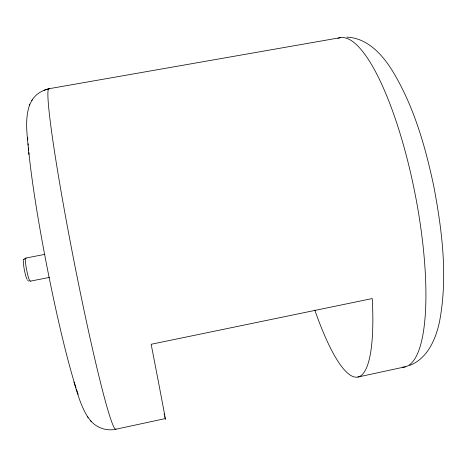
<?xml version="1.0" encoding="UTF-8"?>
<svg xmlns="http://www.w3.org/2000/svg" width="467" height="467" viewBox="0 0 467 467"><rect width="100%" height="100%" fill="white"/><g stroke="black" fill="none" stroke-linecap="round" stroke-linejoin="round"><path stroke-width="0.7" d="M29.894 104.153C23.916 120.223 27.804 137.94 28.901 154.548M23.502 260.271L24.687 258.496M31.826 100.522C35.428 94.223 42.112 90.347 49.041 88.718L340.653 37.599M23.963 259.191L23.636 259.804M29.374 105.157L32.334 99.535M409.501 365.468C427.323 358.808 435.688 339.404 439.435 322.09C448.075 277.083 442.173 230.704 433.761 186.135C425.577 147.648 414.673 109.074 394.802 74.831C384.586 57.085 368.994 38.09 346.882 37.132M44.19 90.219L49.041 88.718M357.839 377.056L405.356 366.788M30.192 281.198L49.356 277.421M25.667 258.088L44.809 254.369M28.65 281.058L27.676 280.393M90.557 420.662C96.529 427.766 106.429 431.239 115.524 429.307L165.201 418.613A172.533 0.572 78.9 0 0 151.156 344.278L372.257 298.559A168.698 35.375 78.9 0 1 314.822 310.1M73.938 382.053C77.802 394.125 81.054 406.827 88.117 417.51M87.405 416.605L91.269 421.561M27.319 279.243A9.328 1.045 78.9 0 1 24.582 271.012A9.328 1.045 78.9 0 1 23.595 261.024M30.39 280.889A11.774 1.29 78.9 0 1 26.555 269.406A11.774 1.29 78.9 0 1 26.123 258.52M116.05 428.98A173.52 8.634 78.9 0 1 73.809 260.201A173.52 8.634 78.9 0 1 49.63 88.893M78.17 394.346A148.483 11.307 78.9 0 1 76.541 389.571M75.981 387.849A148.483 11.307 78.9 0 1 28.878 152.581M28.697 150.777A148.483 11.307 78.9 0 1 28.429 147.916M28.183 145.114A148.483 11.307 78.9 0 1 28.073 143.766M27.792 139.919A148.483 11.307 78.9 0 1 27.652 137.672M164.962 417.696A172.533 0.572 78.9 0 1 164.717 416.593M164.396 415.081A172.533 0.572 78.9 0 1 164.139 413.873M337.98 38.335A167.764 43.594 78.9 0 1 415.011 193.536A167.764 43.594 78.9 0 1 402.484 367.202"/></g></svg>
